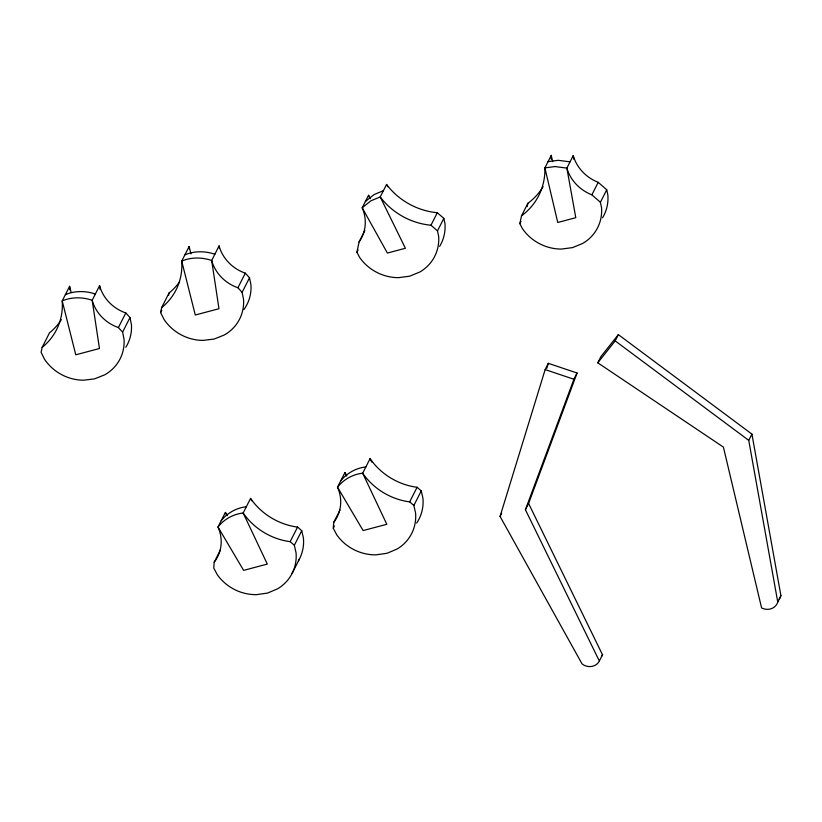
<?xml version="1.0" encoding="UTF-8"?>
<svg xmlns="http://www.w3.org/2000/svg" width="822" height="822" viewBox="0 0 822 822"><rect width="100%" height="100%" fill="white"/><g stroke="black" fill="none" stroke-linecap="round" stroke-linejoin="round"><path stroke-width="1.23" d="M214.203 562.217L213.761 568.043L217.234 574.629A44.111 40.483 26.9 0 0 256.546 594.645L267.602 593.063L277.661 588.768A44.111 40.483 26.9 0 0 296.043 552.703L294.348 545.274L290.176 541.647L288.656 541.462A63.366 58.157 26.9 0 1 243.168 513C233.448 514.038 223.964 519.278 217.994 526.994A38.953 35.747 26.9 0 1 214.203 562.217L220.46 549.877M416.631 523.09A44.111 40.483 26.9 0 0 422.95 498.327L421.254 490.898L417.093 487.261L415.562 487.086A63.366 58.157 26.9 0 1 370.075 458.625L362.677 473.205L386.813 524.292L363.129 530.57L337.513 487.199C343.473 479.483 352.957 474.243 362.677 473.205A63.366 58.157 26.9 0 0 408.164 501.667L409.695 501.841L413.856 505.479L415.552 512.907A44.111 40.483 26.9 0 1 397.17 548.973L387.111 553.257L376.055 554.85A44.111 40.483 26.9 0 1 336.743 534.824L333.27 528.248L333.711 522.422A38.953 35.747 26.9 0 0 337.513 487.199L344.901 472.619L346.833 475.876M439.626 246.405A44.111 40.483 26.9 0 0 444.979 223.707L443.829 218.375L437.304 212.744A67.096 61.578 26.9 0 1 386.556 184.457L380.216 196.951L405.4 248.265L387.378 253.042L362.204 207.771L370.948 200.774L380.216 196.951A67.096 61.578 26.9 0 0 430.964 225.238L437.489 230.879L438.64 236.212A44.111 40.483 26.9 0 1 419.775 272.031L409.654 276.202L398.567 277.651A44.111 40.483 26.9 0 1 359.481 257.194L356.933 252.231L359.07 241.945A39.62 36.363 26.9 0 0 362.204 207.771L368.544 195.276L370.383 198.585M42.158 347.336L41.1 352.35L44.563 359.306A44.111 40.483 26.9 0 0 83.412 380.206L94.53 378.88L104.713 374.832A44.111 40.483 26.9 0 0 124.05 339.26L122.601 332.15L118.409 327.546A38.953 35.747 26.9 0 1 92.177 300.287C82.652 296.978 71.545 296.845 62.205 300.914A63.366 58.157 26.9 0 1 43.299 346.442L42.158 347.336L49.556 332.756L50.697 331.862A63.366 58.157 26.9 0 0 61.362 319.645M161.667 307.531L162.807 306.647A63.366 58.157 26.9 0 0 181.713 261.108C191.053 257.05 202.161 257.173 211.686 260.492A38.953 35.747 26.9 0 0 237.928 287.751L242.12 292.344L243.559 299.465A44.111 40.483 26.9 0 1 224.221 335.037L214.039 339.085L202.921 340.4A44.111 40.483 26.9 0 1 164.081 319.511L160.609 312.545L161.667 307.531L169.065 292.951L170.205 292.067A63.366 58.157 26.9 0 0 179.586 281.771M168.541 295.458L169.065 292.951M602.526 217.809A44.111 40.483 26.9 0 0 607.879 195.122L606.728 189.79L598.221 182.33A39.62 36.363 26.9 0 1 573.222 155.605L566.872 168.109L575.78 217.696L557.758 222.474L544.894 167.894L555.056 166.558L566.872 168.109A39.62 36.363 26.9 0 0 591.881 194.824L600.389 202.284L601.54 207.617A44.111 40.483 26.9 0 1 582.675 243.446L572.554 247.607L561.467 249.066A44.111 40.483 26.9 0 1 522.391 228.608L519.843 223.635L521.528 215.826A67.096 61.578 26.9 0 0 544.894 167.894L551.233 155.399L552.703 161.595M527.149 206.671L527.868 203.322A67.096 61.578 26.9 0 0 543.095 186.676M500.064 516.442L545.15 369.581L548.315 363.334L577.085 373.013L528.587 503.475L525.412 509.722L599.361 661.063A11.765 10.799 26.9 0 1 583.908 665.152L582.048 663.878L500.064 516.442L501.646 513.318M546.815 368.235L548.315 363.334M528.587 503.475L602.526 654.815A11.765 10.799 26.9 0 1 601.499 656.388M780.9 595.611L777.037 603.821A11.765 10.799 26.9 0 1 761.583 607.91L723.401 447.096L597.769 362.8L600.933 356.553L618.35 334.626L751.924 434.119L780.9 595.611L780.201 597.563A11.765 10.799 26.9 0 1 779.164 599.146M525.412 509.722L573.91 379.261L577.085 373.013M71.144 292.447L69.603 286.323L62.205 300.914L75.778 354.796L99.462 348.518L92.177 300.287L99.575 285.707A38.953 35.747 26.9 0 0 125.807 312.966L129.999 317.559L131.448 324.68A44.111 40.483 26.9 0 1 125.797 347.285M118.409 327.546L125.807 312.966M122.601 332.15L129.999 317.559M190.961 253.875L189.111 246.528L181.713 261.108L195.287 315.001L218.971 308.723L211.686 260.492L219.084 245.912A38.953 35.747 26.9 0 0 245.326 273.171L249.518 277.764L250.957 284.885A44.111 40.483 26.9 0 1 243.99 309.452M160.609 312.545L161.749 310.305M237.928 287.751L245.326 273.171M242.12 292.344L249.518 277.764M359.07 241.945L364.845 230.581M356.933 252.231L358.084 249.96M227.314 515.671L225.392 512.414L217.994 526.994L243.62 570.365L267.304 564.087L243.168 513L250.566 498.42A63.366 58.157 26.9 0 0 296.054 526.881L297.574 527.066L301.736 530.693L303.441 538.122A44.111 40.483 26.9 0 1 298.386 560.892M430.964 225.238L437.304 212.744M437.489 230.879L443.829 218.375M290.176 541.647L297.574 527.066M294.348 545.274L301.736 530.693M292.118 573.417L299.516 558.837M333.711 522.422L339.979 510.082M333.27 528.248L334.41 526.008M521.528 215.826L527.868 203.322M519.843 223.635L520.994 221.365M409.695 501.841L417.093 487.261M413.856 505.479L421.254 490.898M591.881 194.824L598.221 182.33M600.389 202.284L606.728 189.79M597.769 362.8L615.185 340.883L618.35 334.626M599.485 660.703L602.66 654.456M777.725 601.858L748.75 440.376L751.924 434.119M221.169 520.747C227.129 513.031 236.623 507.791 246.343 506.753M340.678 480.952C346.648 473.225 356.132 467.985 365.852 466.947M365.369 201.524L374.123 194.526L383.391 190.704M65.38 294.656C74.71 290.598 85.827 290.731 95.352 294.04M184.888 254.861C194.218 250.802 205.336 250.926 214.861 254.245M548.068 161.646L558.23 160.311L570.047 161.862M545.15 369.581L573.91 379.261M615.185 340.883L748.75 440.376M386.556 184.457L387.676 186.738M370.075 458.625L371.719 462.098M250.566 498.42L251.666 500.742M573.222 155.605L573.89 159.324M219.084 245.912L219.474 248.45M99.575 285.707L100.15 289.519M368.544 195.276A39.62 36.363 26.9 0 1 369.448 197.568M69.603 286.323A63.366 58.157 26.9 0 1 69.757 289.858M189.111 246.528A63.366 58.157 26.9 0 1 189.245 248.881M344.901 472.619A38.953 35.747 26.9 0 1 346.185 475.866M225.392 512.414A38.953 35.747 26.9 0 1 226.276 514.572M551.233 155.399A67.096 61.578 26.9 0 1 551.223 159.211"/></g></svg>
